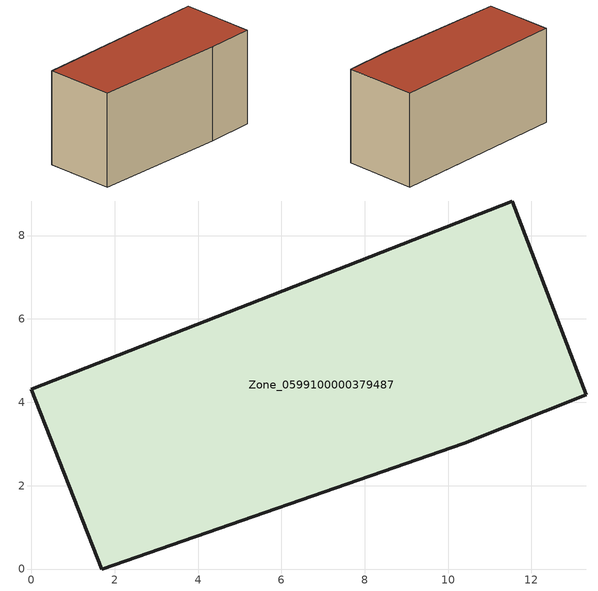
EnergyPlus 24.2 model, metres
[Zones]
Zone_0599100000379487
 floor ground (C_G): 11.54,8.83 13.31,4.18 10.38,3.02 1.69,0 0,4.31 z0
 wall outside (C_F): 1.69,0 10.38,3.02 13.31,4.18 11.54,8.83 0,4.31 1.69,0 z0:6.43
 roof outside (C_R): 13.31,4.18 11.54,8.83 0,4.31 1.69,0 10.38,3.02 z6.43
[BUILDING]
Pand.0599100000379487: North Axis=0; Terrain=City; Loads Convergence Tolerance Value=0.04; Temperature Convergence Tolerance Value=0.4; Solar Distribution=FullExterior; Maximum Number of Warmup Days=25; Minimum Number of Warmup Days=1
[Site:Location]
Rotterdam.The.Hague.AP_ZH_NLD Design_Conditions: Latitude=51.96; Longitude=4.45; Time Zone=1; Elevation=-4.5
[SITE:GROUNDTEMPERATURE:BUILDINGSURFACE]
18, 18, 18, 18, 18, 18, 18, 18, 18, 18, 18, 18
[MATERIAL] Thermal Absorptance=0.9; Solar Absorptance=0.7; Visible Absorptance=0.7
Name | Roughness | Thickness | Conductivity | Density | Specific Heat
G.TI.1992-2005 | MediumSmooth | 0.15 | 0.06 | 540 | 1210
F.TI.1992-2005 | Rough | 0.3 | 0.12 | 1920 | 840
R.TI.1992-2005 | MediumRough | 0.2 | 0.08 | 1500 | 1000
[CONSTRUCTION]
C_G: G.TI.1992-2005
C_F: F.TI.1992-2005
C_R: R.TI.1992-2005
[ZONE]
Zone_0599100000379487: Type=1; Multiplier=1; Ceiling Height=Autocalculate; Volume=Autocalculate; Floor Area=autocalculate; Part of Total Floor Area=Yes
[ZONEINFILTRATION:DESIGNFLOWRATE]
Infil_Zone_0599100000379487: Zone or ZoneList or Space or SpaceList=Zone_0599100000379487; Schedule=AlwaysOn; Design Flow Rate Calculation Method=Flow/Area; Flow Rate per Floor Area=0.0015; Constant Term Coefficient=1; Temperature Term Coefficient=0; Velocity Term Coefficient=0; Velocity Squared Term Coefficient=0
[HVACTEMPLATE:ZONE:IDEALLOADSAIRSYSTEM]
Zone_0599100000379487: Maximum Heating Supply Air Temperature=50; Minimum Cooling Supply Air Temperature=13; Maximum Heating Supply Air Humidity Ratio=0.0156; Minimum Cooling Supply Air Humidity Ratio=0.0077; Heating Limit=NoLimit; Cooling Limit=NoLimit; Dehumidification Control Type=ConstantSensibleHeatRatio; Cooling Sensible Heat Ratio=0.7; Dehumidification Setpoint=60; Humidification Control Type=None; Humidification Setpoint=30; Outdoor Air Method=None; Outdoor Air Flow Rate per Person=0.00944; Outdoor Air Flow Rate per Zone Floor Area=0; Outdoor Air Flow Rate per Zone=0; Demand Controlled Ventilation Type=None; Outdoor Air Economizer Type=NoEconomizer; Heat Recovery Type=None; Sensible Heat Recovery Effectiveness=0.7; Latent Heat Recovery Effectiveness=0.65
[ZONECONTROL:THERMOSTAT]
ThermostatControl_Zone_0599100000379487: Zone or ZoneList=Zone_0599100000379487; Control Type Schedule=DualSetpointControlType; Control 1=Thermostat_Zone_0599100000379487; Temperature Difference Between Cutout And Setpoint=0
[THERMOSTATSETPOINT:DUALSETPOINT]
Thermostat_Zone_0599100000379487: Heating Setpoint Temperature Schedule=HeatingSetpoint_Zone_0599100000379487; Cooling Setpoint Temperature Schedule=CoolingSetpoint_Zone_0599100000379487
[SCHEDULE:COMPACT]
HeatingSetpoint_Zone_0599100000379487: Through: 12/31, For: AllDays, Until: 24:00, 21
CoolingSetpoint_Zone_0599100000379487: Through: 12/31, For: AllDays, Until: 24:00, 24
DualSetpointControlType: Through: 12/31, For: AllDays, Until: 24:00, 4
AlwaysOn: Through: 12/31, For: AllDays, Until: 24:00, 1
